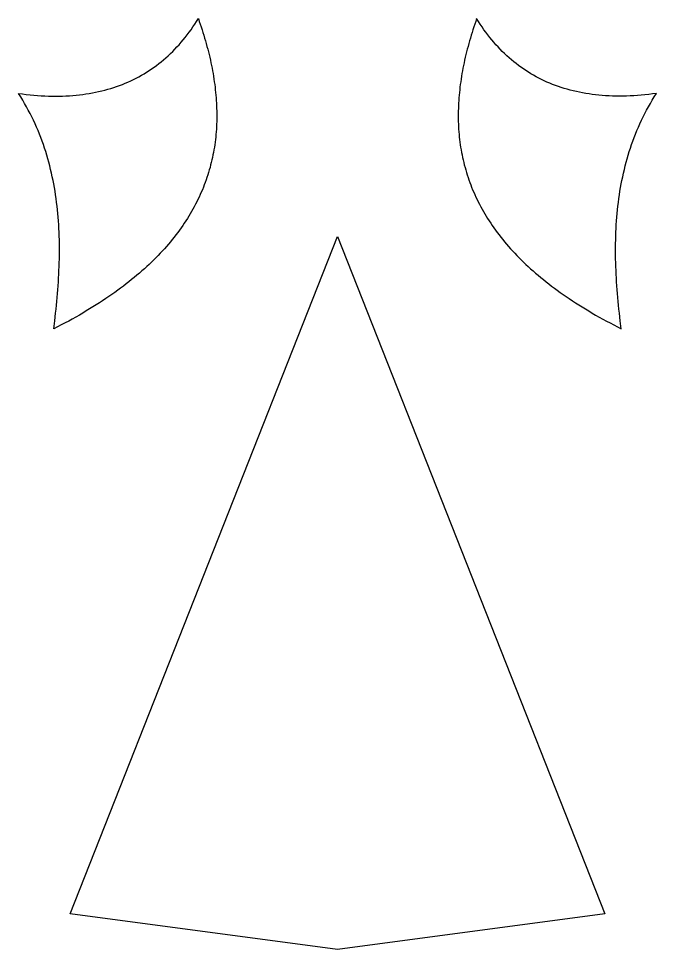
# Model space of a CAD drawing. Extents: x -4113 to -3113, y 1469 to 2469.
# Drawn here: x -3498.7 to -3434, y 1944 to 2038.4 of the extents above; entities that cross this region are included whole.
import ezdxf

# ---------------------------------------------------------------- set-up
doc = ezdxf.new("R2010")
doc.units = 0
doc.layers.add('PLAN_1', color=18, linetype='CONTINUOUS')

msp = doc.modelspace()

# ---------------------------------------------------------------- linework, layer by layer
at = {"layer": 'PLAN_1'}
for points in [[(-3480.476, 2038.353), (-3480.377, 2038.07), (-3480.281, 2037.788), (-3480.187, 2037.506), (-3480.096, 2037.224), (-3480.007, 2036.943), (-3479.921, 2036.662), (-3479.837, 2036.381), (-3479.756, 2036.102), (-3479.677, 2035.822), (-3479.601, 2035.543), (-3479.528, 2035.264), (-3479.457, 2034.986), (-3479.389, 2034.709), (-3479.323, 2034.431), (-3479.261, 2034.155), (-3479.201, 2033.878), (-3479.143, 2033.603), (-3479.089, 2033.327), (-3479.037, 2033.053), (-3478.988, 2032.778), (-3478.942, 2032.504), (-3478.899, 2032.231), (-3478.859, 2031.958), (-3478.821, 2031.686), (-3478.787, 2031.414), (-3478.755, 2031.143), (-3478.727, 2030.872), (-3478.701, 2030.602), (-3478.679, 2030.332), (-3478.66, 2030.063), (-3478.643, 2029.794), (-3478.63, 2029.526), (-3478.62, 2029.259), (-3478.613, 2028.992), (-3478.609, 2028.725), (-3478.608, 2028.459), (-3478.61, 2028.194), (-3478.616, 2027.929), (-3478.625, 2027.665), (-3478.637, 2027.401), (-3478.653, 2027.138), (-3478.672, 2026.876), (-3478.694, 2026.614), (-3478.719, 2026.353), (-3478.748, 2026.092), (-3478.78, 2025.832), (-3478.816, 2025.572), (-3478.855, 2025.313), (-3478.898, 2025.055), (-3478.944, 2024.797), (-3478.994, 2024.54), (-3479.047, 2024.284), (-3479.104, 2024.028), (-3479.164, 2023.773), (-3479.228, 2023.518), (-3479.295, 2023.264), (-3479.367, 2023.011), (-3479.441, 2022.758), (-3479.52, 2022.506), (-3479.602, 2022.255), (-3479.688, 2022.004), (-3479.778, 2021.754), (-3479.871, 2021.505), (-3479.969, 2021.256), (-3480.07, 2021.008), (-3480.175, 2020.761), (-3480.284, 2020.514), (-3480.397, 2020.268), (-3480.513, 2020.023), (-3480.634, 2019.778), (-3480.759, 2019.534), (-3480.887, 2019.291), (-3481.02, 2019.048), (-3481.157, 2018.807), (-3481.297, 2018.565), (-3481.442, 2018.325), (-3481.591, 2018.085), (-3481.744, 2017.846), (-3481.901, 2017.608), (-3482.062, 2017.371), (-3482.228, 2017.134), (-3482.398, 2016.898), (-3482.571, 2016.663), (-3482.75, 2016.428), (-3482.932, 2016.194), (-3483.119, 2015.961), (-3483.31, 2015.729), (-3483.505, 2015.497), (-3483.705, 2015.267), (-3483.909, 2015.037), (-3484.118, 2014.808), (-3484.331, 2014.579), (-3484.548, 2014.352), (-3484.77, 2014.125), (-3484.997, 2013.899), (-3485.228, 2013.673), (-3485.463, 2013.449), (-3485.703, 2013.225), (-3485.948, 2013.002), (-3486.197, 2012.78), (-3486.451, 2012.559), (-3486.71, 2012.339), (-3486.973, 2012.119), (-3487.241, 2011.9), (-3487.514, 2011.683), (-3487.791, 2011.465), (-3488.073, 2011.249), (-3488.36, 2011.034), (-3488.652, 2010.819), (-3488.949, 2010.606), (-3489.25, 2010.393), (-3489.557, 2010.181), (-3489.868, 2009.97), (-3490.184, 2009.759), (-3490.505, 2009.55), (-3490.832, 2009.341), (-3491.163, 2009.134), (-3491.499, 2008.927), (-3491.84, 2008.721), (-3492.186, 2008.516), (-3492.538, 2008.312), (-3492.894, 2008.109), (-3493.256, 2007.907), (-3493.622, 2007.705), (-3493.994, 2007.505), (-3494.371, 2007.305), (-3494.754, 2007.107), (-3495.141, 2006.909), (-3495.041, 2007.707), (-3494.948, 2008.502), (-3494.905, 2008.899), (-3494.863, 2009.296), (-3494.825, 2009.692), (-3494.788, 2010.087), (-3494.754, 2010.482), (-3494.722, 2010.876), (-3494.693, 2011.27), (-3494.667, 2011.663), (-3494.643, 2012.055), (-3494.622, 2012.446), (-3494.604, 2012.837), (-3494.588, 2013.227), (-3494.576, 2013.617), (-3494.567, 2014.005), (-3494.56, 2014.393), (-3494.557, 2014.78), (-3494.558, 2015.166), (-3494.561, 2015.552), (-3494.568, 2015.936), (-3494.579, 2016.32), (-3494.593, 2016.703), (-3494.611, 2017.085), (-3494.632, 2017.466), (-3494.657, 2017.846), (-3494.687, 2018.225), (-3494.72, 2018.603), (-3494.757, 2018.981), (-3494.798, 2019.357), (-3494.843, 2019.732), (-3494.892, 2020.106), (-3494.946, 2020.48), (-3495.004, 2020.852), (-3495.066, 2021.223), (-3495.133, 2021.593), (-3495.205, 2021.962), (-3495.281, 2022.329), (-3495.362, 2022.696), (-3495.448, 2023.061), (-3495.539, 2023.426), (-3495.634, 2023.789), (-3495.735, 2024.15), (-3495.841, 2024.511), (-3495.951, 2024.87), (-3496.068, 2025.228), (-3496.189, 2025.585), (-3496.316, 2025.941), (-3496.448, 2026.295), (-3496.586, 2026.648), (-3496.729, 2026.999), (-3496.878, 2027.349), (-3497.033, 2027.698), (-3497.193, 2028.045), (-3497.36, 2028.391), (-3497.532, 2028.736), (-3497.711, 2029.079), (-3497.895, 2029.42), (-3498.086, 2029.76), (-3498.283, 2030.099), (-3498.487, 2030.436), (-3498.696, 2030.772), (-3498.307, 2030.72), (-3497.922, 2030.674), (-3497.539, 2030.633), (-3497.16, 2030.598), (-3496.785, 2030.568), (-3496.412, 2030.543), (-3496.043, 2030.524), (-3495.677, 2030.51), (-3495.315, 2030.502), (-3494.956, 2030.499), (-3494.6, 2030.502), (-3494.247, 2030.509), (-3493.898, 2030.523), (-3493.552, 2030.541), (-3493.209, 2030.565), (-3492.87, 2030.595), (-3492.534, 2030.63), (-3492.201, 2030.67), (-3491.872, 2030.716), (-3491.546, 2030.767), (-3491.223, 2030.823), (-3490.904, 2030.885), (-3490.588, 2030.952), (-3490.275, 2031.025), (-3489.965, 2031.103), (-3489.659, 2031.186), (-3489.356, 2031.275), (-3489.056, 2031.369), (-3488.76, 2031.469), (-3488.467, 2031.574), (-3488.178, 2031.684), (-3487.891, 2031.8), (-3487.608, 2031.921), (-3487.328, 2032.048), (-3487.052, 2032.18), (-3486.779, 2032.317), (-3486.509, 2032.46), (-3486.243, 2032.608), (-3485.979, 2032.762), (-3485.72, 2032.921), (-3485.463, 2033.085), (-3485.21, 2033.255), (-3484.96, 2033.43), (-3484.713, 2033.611), (-3484.47, 2033.796), (-3484.23, 2033.988), (-3483.993, 2034.184), (-3483.76, 2034.387), (-3483.53, 2034.594), (-3483.303, 2034.807), (-3483.079, 2035.025), (-3482.859, 2035.249), (-3482.642, 2035.478), (-3482.429, 2035.712), (-3482.219, 2035.952), (-3482.012, 2036.197), (-3481.808, 2036.448), (-3481.608, 2036.704), (-3481.411, 2036.965), (-3481.217, 2037.232), (-3481.027, 2037.504), (-3480.84, 2037.782), (-3480.656, 2038.065)], [(-3452.266, 2038.353), (-3452.364, 2038.07), (-3452.461, 2037.788), (-3452.554, 2037.506), (-3452.646, 2037.224), (-3452.734, 2036.943), (-3452.821, 2036.662), (-3452.905, 2036.381), (-3452.986, 2036.102), (-3453.064, 2035.822), (-3453.14, 2035.543), (-3453.214, 2035.264), (-3453.285, 2034.986), (-3453.353, 2034.709), (-3453.418, 2034.431), (-3453.481, 2034.155), (-3453.541, 2033.878), (-3453.598, 2033.603), (-3453.653, 2033.327), (-3453.704, 2033.053), (-3453.753, 2032.778), (-3453.799, 2032.504), (-3453.843, 2032.231), (-3453.883, 2031.958), (-3453.92, 2031.686), (-3453.955, 2031.414), (-3453.986, 2031.143), (-3454.015, 2030.872), (-3454.04, 2030.602), (-3454.063, 2030.332), (-3454.082, 2030.063), (-3454.098, 2029.794), (-3454.112, 2029.526), (-3454.122, 2029.259), (-3454.129, 2028.992), (-3454.133, 2028.725), (-3454.134, 2028.459), (-3454.131, 2028.194), (-3454.125, 2027.929), (-3454.117, 2027.665), (-3454.104, 2027.401), (-3454.089, 2027.138), (-3454.07, 2026.876), (-3454.048, 2026.614), (-3454.022, 2026.353), (-3453.993, 2026.092), (-3453.961, 2025.832), (-3453.925, 2025.572), (-3453.886, 2025.313), (-3453.844, 2025.055), (-3453.798, 2024.797), (-3453.748, 2024.54), (-3453.695, 2024.284), (-3453.638, 2024.028), (-3453.578, 2023.773), (-3453.514, 2023.518), (-3453.446, 2023.264), (-3453.375, 2023.011), (-3453.3, 2022.758), (-3453.222, 2022.506), (-3453.139, 2022.255), (-3453.053, 2022.004), (-3452.964, 2021.754), (-3452.87, 2021.505), (-3452.773, 2021.256), (-3452.672, 2021.008), (-3452.567, 2020.761), (-3452.458, 2020.514), (-3452.345, 2020.268), (-3452.228, 2020.023), (-3452.108, 2019.778), (-3451.983, 2019.534), (-3451.854, 2019.291), (-3451.722, 2019.048), (-3451.585, 2018.807), (-3451.444, 2018.565), (-3451.3, 2018.325), (-3451.151, 2018.085), (-3450.998, 2017.846), (-3450.841, 2017.608), (-3450.679, 2017.371), (-3450.514, 2017.134), (-3450.344, 2016.898), (-3450.17, 2016.663), (-3449.992, 2016.428), (-3449.81, 2016.194), (-3449.623, 2015.961), (-3449.432, 2015.729), (-3449.236, 2015.497), (-3449.037, 2015.267), (-3448.832, 2015.037), (-3448.624, 2014.808), (-3448.411, 2014.579), (-3448.193, 2014.352), (-3447.971, 2014.125), (-3447.745, 2013.899), (-3447.514, 2013.673), (-3447.278, 2013.449), (-3447.038, 2013.225), (-3446.794, 2013.002), (-3446.544, 2012.78), (-3446.291, 2012.559), (-3446.032, 2012.339), (-3445.769, 2012.119), (-3445.501, 2011.9), (-3445.228, 2011.683), (-3444.951, 2011.465), (-3444.668, 2011.249), (-3444.381, 2011.034), (-3444.09, 2010.819), (-3443.793, 2010.606), (-3443.491, 2010.393), (-3443.185, 2010.181), (-3442.874, 2009.97), (-3442.558, 2009.759), (-3442.236, 2009.55), (-3441.91, 2009.341), (-3441.579, 2009.134), (-3441.243, 2008.927), (-3440.902, 2008.721), (-3440.555, 2008.516), (-3440.204, 2008.312), (-3439.848, 2008.109), (-3439.486, 2007.907), (-3439.119, 2007.705), (-3438.747, 2007.505), (-3438.37, 2007.305), (-3437.988, 2007.107), (-3437.601, 2006.909), (-3437.701, 2007.707), (-3437.794, 2008.502), (-3437.837, 2008.899), (-3437.878, 2009.296), (-3437.917, 2009.692), (-3437.954, 2010.087), (-3437.988, 2010.482), (-3438.019, 2010.876), (-3438.048, 2011.27), (-3438.075, 2011.663), (-3438.099, 2012.055), (-3438.12, 2012.446), (-3438.138, 2012.837), (-3438.153, 2013.227), (-3438.166, 2013.617), (-3438.175, 2014.005), (-3438.181, 2014.393), (-3438.184, 2014.78), (-3438.184, 2015.166), (-3438.18, 2015.552), (-3438.173, 2015.936), (-3438.163, 2016.32), (-3438.149, 2016.703), (-3438.131, 2017.085), (-3438.109, 2017.466), (-3438.084, 2017.846), (-3438.055, 2018.225), (-3438.022, 2018.603), (-3437.985, 2018.981), (-3437.944, 2019.357), (-3437.899, 2019.732), (-3437.849, 2020.106), (-3437.796, 2020.48), (-3437.738, 2020.852), (-3437.675, 2021.223), (-3437.608, 2021.593), (-3437.537, 2021.962), (-3437.46, 2022.329), (-3437.379, 2022.696), (-3437.294, 2023.061), (-3437.203, 2023.426), (-3437.107, 2023.789), (-3437.007, 2024.15), (-3436.901, 2024.511), (-3436.79, 2024.87), (-3436.674, 2025.228), (-3436.553, 2025.585), (-3436.426, 2025.941), (-3436.294, 2026.295), (-3436.156, 2026.648), (-3436.013, 2026.999), (-3435.864, 2027.349), (-3435.709, 2027.698), (-3435.548, 2028.045), (-3435.382, 2028.391), (-3435.209, 2028.736), (-3435.031, 2029.079), (-3434.846, 2029.42), (-3434.655, 2029.76), (-3434.458, 2030.099), (-3434.255, 2030.436), (-3434.045, 2030.772), (-3434.434, 2030.72), (-3434.82, 2030.674), (-3435.202, 2030.633), (-3435.581, 2030.598), (-3435.957, 2030.568), (-3436.33, 2030.543), (-3436.699, 2030.524), (-3437.064, 2030.51), (-3437.427, 2030.502), (-3437.786, 2030.499), (-3438.142, 2030.502), (-3438.495, 2030.509), (-3438.844, 2030.523), (-3439.19, 2030.541), (-3439.532, 2030.565), (-3439.872, 2030.595), (-3440.208, 2030.63), (-3440.54, 2030.67), (-3440.87, 2030.716), (-3441.196, 2030.767), (-3441.519, 2030.823), (-3441.838, 2030.885), (-3442.154, 2030.952), (-3442.467, 2031.025), (-3442.777, 2031.103), (-3443.083, 2031.186), (-3443.386, 2031.275), (-3443.685, 2031.369), (-3443.982, 2031.469), (-3444.275, 2031.574), (-3444.564, 2031.684), (-3444.851, 2031.8), (-3445.134, 2031.921), (-3445.413, 2032.048), (-3445.69, 2032.18), (-3445.963, 2032.317), (-3446.233, 2032.46), (-3446.499, 2032.608), (-3446.762, 2032.762), (-3447.022, 2032.921), (-3447.279, 2033.085), (-3447.532, 2033.255), (-3447.782, 2033.43), (-3448.029, 2033.611), (-3448.272, 2033.796), (-3448.512, 2033.988), (-3448.749, 2034.184), (-3448.982, 2034.387), (-3449.212, 2034.594), (-3449.439, 2034.807), (-3449.662, 2035.025), (-3449.882, 2035.249), (-3450.099, 2035.478), (-3450.313, 2035.712), (-3450.523, 2035.952), (-3450.73, 2036.197), (-3450.933, 2036.448), (-3451.134, 2036.704), (-3451.331, 2036.965), (-3451.524, 2037.232), (-3451.715, 2037.504), (-3451.902, 2037.782), (-3452.085, 2038.065)], [(-3439.27, 1947.624), (-3466.371, 1944.018), (-3493.472, 1947.624), (-3466.371, 2016.271)]]:
    msp.add_lwpolyline(points, close=True, dxfattribs=at)

doc.saveas('drawing.dxf')
